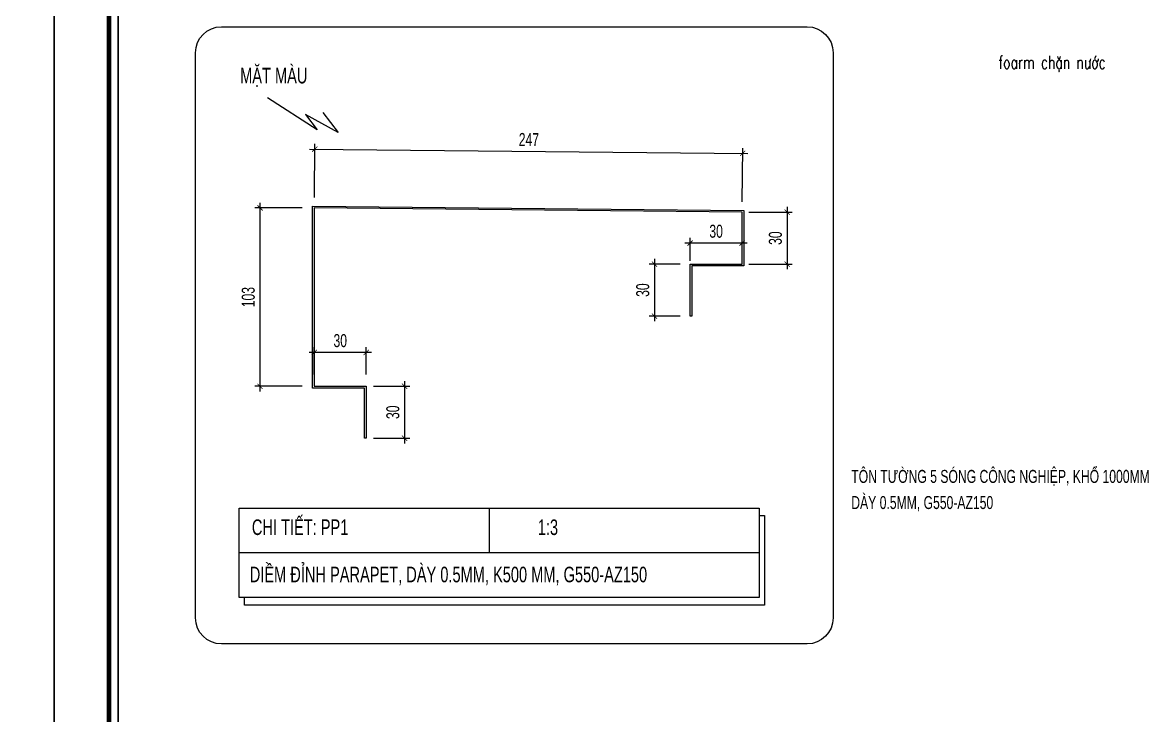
# Model space of a CAD drawing. Header units: inches. Extents: x 2 to 32666, y -5537 to 22.
# Drawn here: x 17829.6 to 18042.2, y -3996.4 to -3862.9 of the extents above; entities that cross this region are included whole.
import ezdxf
from ezdxf.enums import TextEntityAlignment as Align

# ---------------------------------------------------------------- set-up
doc = ezdxf.new("R2010")
doc.units = ezdxf.units.IN
doc.header["$MEASUREMENT"] = 0
doc.layers.get('Defpoints').update_dxf_attribs({"lineweight": 9})
doc.layers.add('12H-Text', color=3, linetype='Continuous', lineweight=15)
for name, color, linetype in [('2', 2, 'Continuous'), ('3', 3, 'Continuous'), ('4', 4, 'Continuous'), ('6', 6, 'Continuous'), ('7', 7, 'Continuous'), ('9', 9, 'Continuous'), ('BAO KHUNG', 31, 'Continuous'), ('DIM', 8, 'Continuous'), ('NET IN', 3, 'Continuous')]:
    doc.layers.add(name, color=color, linetype=linetype)
doc.layers.add('Cover text', color=7, linetype='Continuous', true_color=0x52370f)
doc.styles.add('hung', font='vnsimli.shx', dxfattribs={"width": 0.7, "height": 520})
doc.styles.add('ST1', font='vnshx.shx', dxfattribs={"width": 0.7})
doc.styles.add('ST1H', font='vnshxh.shx', dxfattribs={"width": 0.7})
doc.styles.add('TIEU DE', font='Vharialn.ttf')
doc.dimstyles.new('3', dxfattribs={"dimtxt": 2.5, "dimasz": 1, "dimexe": 1, "dimexo": 0, "dimgap": 1, "dimtad": 1, "dimdec": 0, "dimlfac": 3, "dimzin": 0, "dimdsep": 46, "dimtxsty": 'ST1', "dimblk": 'ARCHTICK', "dimcen": 1, "dimdle": 1, "dimclrd": 8, "dimclre": 8, "dimclrt": 3, "dimadec": 0, "dimazin": 0, "dimtfac": 1, "dimtdec": 0, "dimtix": 1, "dimtofl": 0, "dimtmove": 1, "dimatfit": 3, "dimldrblk": 'DOT', "dimfxl": 0.18, "dimtfill": 1, "dimtolj": 1, "dimtzin": 0, "dimlwd": -1, "dimlwe": -1, "dimarcsym": 2})

# ---------------------------------------------------------------- blocks, each defined once
blk = doc.blocks.new('kt kien truc 1')
at = {"layer": '2', "color": 157, "linetype": 'Continuous'}
blk.add_lwpolyline([(0, 420), (594, 420), (594, 0), (0, 0)], close=True, dxfattribs=at)
at = {"layer": '7', "color": 147, "linetype": 'Continuous'}
blk.add_lwpolyline([(12.33, 57.61), (581.67, 57.61), (581.67, 409.19), (12.33, 409.19)], close=True, dxfattribs=at)
at = {"layer": 'BAO KHUNG', "color": 167, "linetype": 'Continuous', "const_width": 0.871}
blk.add_lwpolyline([(10.59, 9.07), (583.41, 9.07), (583.41, 410.93), (10.59, 410.93)], close=True, dxfattribs=at)
at = {"layer": 'Cover text', "ltscale": 0.5, "style": 'TIEU DE'}
for tag, p in [('TENBANVE', (45.93, 14.6)), ('STT', (555.05, 15.58))]:
    blk.add_attdef(tag, text='', height=2, dxfattribs=at).set_placement(p, align=Align.MIDDLE_CENTER)
blk = doc.blocks.new('_ArchTick')
at = {"color": 0, "linetype": 'ByBlock', "const_width": 0.15}
blk.add_lwpolyline([(-0.5, -0.5), (0.5, 0.5)], dxfattribs=at)
blk = doc.blocks.new('*D6215')
at = {"layer": 'Defpoints', "color": 0, "transparency": 16777216}
for p in [(17897.27, -3932.98), (17897.27, -3942.98), (17903.23, -3942.98)]:
    blk.add_point(p, dxfattribs=at)
at = {"layer": 'DIM', "color": 8, "linetype": 'Continuous', "transparency": 16777216}
for p, q in [((17897.27, -3932.98), (17904.23, -3932.98)), ((17903.23, -3931.98), (17903.23, -3943.98)), ((17897.27, -3942.98), (17904.23, -3942.98))]:
    blk.add_line(p, q, dxfattribs=at)
at = {"layer": 'DIM', "color": 8, "transparency": 16777216}
for p, rotation in [((17903.23, -3932.98), 90), ((17903.23, -3942.98), 270)]:
    blk.add_blockref('_ArchTick', p, dxfattribs=dict(at, rotation=rotation))
at = {"layer": 'DIM', "color": 3, "transparency": 16777216, "insert": (17900.98, -3937.98), "char_height": 2.5, "attachment_point": 5, "rotation": 90, "style": 'ST1', "bg_fill": 3, "box_fill_scale": 1.25, "bg_fill_color": 256, "bg_fill_true_color": 13158600, "bg_fill_transparency": 0}
blk.add_mtext('\\A1;30', dxfattribs=at)
blk = doc.blocks.new('_Dot')
at = {"color": 0, "linetype": 'ByBlock', "lineweight": -2}
blk.add_line((-0.5, 0), (-1, 0), dxfattribs=at)
at = {"color": 0, "linetype": 'ByBlock', "const_width": 0.5}
blk.add_lwpolyline([(-0.25, 0, 1), (0.25, 0, 1)], format="xyb", close=True, dxfattribs=at)
blk = doc.blocks.new('*D6216')
at = {"layer": 'Defpoints', "color": 0, "transparency": 16777216}
for p in [(17885.85, -3926.46), (17885.85, -3930.7), (17895.85, -3930.7)]:
    blk.add_point(p, dxfattribs=at)
at = {"layer": 'DIM', "color": 8, "linetype": 'Continuous', "transparency": 16777216}
for p, q in [((17896.85, -3926.46), (17884.85, -3926.46)), ((17885.85, -3930.7), (17885.85, -3925.46)), ((17895.85, -3930.7), (17895.85, -3925.46))]:
    blk.add_line(p, q, dxfattribs=at)
at = {"layer": 'DIM', "color": 8, "transparency": 16777216, "rotation": 180}
blk.add_blockref('_ArchTick', (17885.85, -3926.46), dxfattribs=at)
at = {"layer": 'DIM', "color": 8, "transparency": 16777216}
blk.add_blockref('_ArchTick', (17895.85, -3926.46), dxfattribs=at)
at = {"layer": 'DIM', "color": 3, "transparency": 16777216, "insert": (17890.85, -3924.21), "char_height": 2.5, "attachment_point": 5, "style": 'ST1', "bg_fill": 3, "box_fill_scale": 1.25, "bg_fill_color": 256, "bg_fill_true_color": 13158600, "bg_fill_transparency": 0}
blk.add_mtext('\\A1;30', dxfattribs=at)
blk = doc.blocks.new('*D6217')
at = {"layer": 'Defpoints', "color": 0, "transparency": 16777216}
for p in [(17875.41, -3898.65), (17883.55, -3898.65), (17883.55, -3932.98)]:
    blk.add_point(p, dxfattribs=at)
at = {"layer": 'DIM', "color": 8, "linetype": 'Continuous', "transparency": 16777216}
for p, q in [((17883.55, -3898.65), (17874.41, -3898.65)), ((17875.41, -3933.98), (17875.41, -3897.65)), ((17883.55, -3932.98), (17874.41, -3932.98))]:
    blk.add_line(p, q, dxfattribs=at)
at = {"layer": 'DIM', "color": 8, "transparency": 16777216}
for p, rotation in [((17875.41, -3898.65), 90), ((17875.41, -3932.98), 270)]:
    blk.add_blockref('_ArchTick', p, dxfattribs=dict(at, rotation=rotation))
at = {"layer": 'DIM', "color": 3, "transparency": 16777216, "insert": (17873.16, -3915.82), "char_height": 2.5, "attachment_point": 5, "rotation": 90, "style": 'ST1', "bg_fill": 3, "box_fill_scale": 1.25, "bg_fill_color": 256, "bg_fill_true_color": 13158600, "bg_fill_transparency": 0}
blk.add_mtext('\\A1;103', dxfattribs=at)
blk = doc.blocks.new('*D6218')
at = {"layer": 'Defpoints', "color": 0, "transparency": 16777216}
for p in [(17968.29, -3888.16), (17885.87, -3896.68), (17968.2, -3897.51)]:
    blk.add_point(p, dxfattribs=at)
at = {"layer": 'DIM', "color": 8, "linetype": 'Continuous', "transparency": 16777216}
for p, q in [((17884.96, -3887.32), (17969.29, -3888.17)), ((17885.87, -3896.68), (17885.97, -3886.33)), ((17968.2, -3897.51), (17968.3, -3887.16))]:
    blk.add_line(p, q, dxfattribs=at)
at = {"layer": 'DIM', "color": 8, "transparency": 16777216}
for p, rotation in [((17885.96, -3887.33), 179.4270613023258), ((17968.29, -3888.16), 359.4270613023257)]:
    blk.add_blockref('_ArchTick', p, dxfattribs=dict(at, rotation=rotation))
at = {"layer": 'DIM', "color": 3, "transparency": 16777216, "insert": (17927.15, -3885.5), "char_height": 2.5, "attachment_point": 5, "rotation": 359.4271, "style": 'ST1', "bg_fill": 3, "box_fill_scale": 1.25, "bg_fill_color": 256, "bg_fill_true_color": 13158600, "bg_fill_transparency": 0}
blk.add_mtext('\\A1;247', dxfattribs=at)
blk = doc.blocks.new('*D6219')
at = {"layer": 'Defpoints', "color": 0, "transparency": 16777216}
for p in [(17958.18, -3905.41), (17958.18, -3908.81), (17968.18, -3908.81)]:
    blk.add_point(p, dxfattribs=at)
at = {"layer": 'DIM', "color": 8, "linetype": 'Continuous', "transparency": 16777216}
for p, q in [((17969.18, -3905.41), (17957.18, -3905.41)), ((17958.18, -3908.81), (17958.18, -3904.41)), ((17968.18, -3908.81), (17968.18, -3904.41))]:
    blk.add_line(p, q, dxfattribs=at)
at = {"layer": 'DIM', "color": 8, "transparency": 16777216, "rotation": 180}
blk.add_blockref('_ArchTick', (17958.18, -3905.41), dxfattribs=at)
at = {"layer": 'DIM', "color": 8, "transparency": 16777216}
blk.add_blockref('_ArchTick', (17968.18, -3905.41), dxfattribs=at)
at = {"layer": 'DIM', "color": 3, "transparency": 16777216, "insert": (17963.18, -3903.16), "char_height": 2.5, "attachment_point": 5, "style": 'ST1', "bg_fill": 3, "box_fill_scale": 1.25, "bg_fill_color": 256, "bg_fill_true_color": 13158600, "bg_fill_transparency": 0}
blk.add_mtext('\\A1;30', dxfattribs=at)
blk = doc.blocks.new('*D6220')
at = {"layer": 'Defpoints', "color": 0, "transparency": 16777216}
for p in [(17956.27, -3909.47), (17951.32, -3919.47), (17956.27, -3919.47)]:
    blk.add_point(p, dxfattribs=at)
at = {"layer": 'DIM', "color": 8, "linetype": 'Continuous', "transparency": 16777216}
for p, q in [((17956.27, -3909.47), (17950.32, -3909.47)), ((17951.32, -3908.47), (17951.32, -3920.47)), ((17956.27, -3919.47), (17950.32, -3919.47))]:
    blk.add_line(p, q, dxfattribs=at)
at = {"layer": 'DIM', "color": 8, "transparency": 16777216}
for p, rotation in [((17951.32, -3909.47), 90), ((17951.32, -3919.47), 270)]:
    blk.add_blockref('_ArchTick', p, dxfattribs=dict(at, rotation=rotation))
at = {"layer": 'DIM', "color": 3, "transparency": 16777216, "insert": (17949.07, -3914.47), "char_height": 2.5, "attachment_point": 5, "rotation": 90, "style": 'ST1', "bg_fill": 3, "box_fill_scale": 1.25, "bg_fill_color": 256, "bg_fill_true_color": 13158600, "bg_fill_transparency": 0}
blk.add_mtext('\\A1;30', dxfattribs=at)
blk = doc.blocks.new('*D6221')
at = {"layer": 'Defpoints', "color": 0, "transparency": 16777216}
for p in [(17969.46, -3899.47), (17969.46, -3909.47), (17976.84, -3909.47)]:
    blk.add_point(p, dxfattribs=at)
at = {"layer": 'DIM', "color": 8, "linetype": 'Continuous', "transparency": 16777216}
for p, q in [((17976.84, -3898.47), (17976.84, -3910.47)), ((17969.46, -3899.47), (17977.84, -3899.47)), ((17969.46, -3909.47), (17977.84, -3909.47))]:
    blk.add_line(p, q, dxfattribs=at)
at = {"layer": 'DIM', "color": 8, "transparency": 16777216}
for p, rotation in [((17976.84, -3899.47), 90), ((17976.84, -3909.47), 270)]:
    blk.add_blockref('_ArchTick', p, dxfattribs=dict(at, rotation=rotation))
at = {"layer": 'DIM', "color": 3, "transparency": 16777216, "insert": (17974.59, -3904.47), "char_height": 2.5, "attachment_point": 5, "rotation": 90, "style": 'ST1', "bg_fill": 3, "box_fill_scale": 1.25, "bg_fill_color": 256, "bg_fill_true_color": 13158600, "bg_fill_transparency": 0}
blk.add_mtext('\\A1;30', dxfattribs=at)

msp = doc.modelspace()

# ---------------------------------------------------------------- linework, layer by layer
at = {"color": 9}
msp.add_line((17919.5316, -3956.4081), (17919.5316, -3965.0327), dxfattribs=at)
at = {"layer": '6'}
msp.add_lwpolyline([(17958.1756, -3919.4738), (17958.1756, -3909.4738), (17968.1756, -3909.4738), (17968.1756, -3899.4738), (17885.8518, -3898.6505), (17885.8518, -3932.9839), (17895.8518, -3932.9839), (17895.8518, -3942.9839), (17895.5184, -3942.9839), (17895.5184, -3933.3172), (17885.5184, -3933.3172), (17885.5184, -3898.3138), (17968.5089, -3899.1438), (17968.5089, -3909.8071), (17958.5089, -3909.8071), (17958.5089, -3919.4738)], close=True, dxfattribs=at)
at = {"layer": '9'}
msp.add_lwpolyline([(17868.0007, -3863.7878), (17980.6909, -3863.7878, -0.41421356), (17985.6909, -3868.7878), (17985.6909, -3977.5584, -0.41421356), (17980.6909, -3982.5584), (17868.0007, -3982.5584, -0.41421356), (17863.0007, -3977.5584), (17863.0007, -3868.7878, -0.41421356)], format="xyb", close=True, dxfattribs=at)
at = {"layer": 'DIM'}
msp.add_lwpolyline([(17848.1005, -3715.3349), (18417.4384, -3715.3349), (18417.4384, -4066.9148), (17848.1005, -4066.9148)], close=True, dxfattribs=at)
at = {"layer": 'NET IN'}
for points in [[(17241.7695, -3704.5249), (17835.7695, -3704.5249), (17835.7695, -4124.5249), (17241.7695, -4124.5249)], [(17835.7695, -3704.5249), (18429.7695, -3704.5249), (18429.7695, -4124.5249), (17835.7695, -4124.5249)]]:
    msp.add_lwpolyline(points, close=True, dxfattribs=at)

# ---------------------------------------------------------------- block references
at = {"layer": '3'}
for p in [(17241.7695, -4124.5249), (17835.7695, -4124.5249)]:
    msp.add_blockref('kt kien truc 1', p, dxfattribs=at)

# ---------------------------------------------------------------- texts
at = {"layer": '12H-Text', "insert": (18027.8254, -3870.933), "char_height": 2.5, "width": 331.810854, "attachment_point": 5, "style": 'hung'}
msp.add_mtext('foarm chÆn n\xadíc', dxfattribs=at)
at = {"layer": '3', "style": 'ST1H', "width": 0.7}
for s, height, p in [('t«n t\xadêng 5 sãng c«ng nghiÖp, khæ 1000mm', 2.5, (17989.1895, -3951.5758)), ('dµy 0.5mm, g550-az150', 2.5, (17989.1895, -3956.6021)), ('diÒm ®Ønh parapet, dµy 0.5mm, K500 mm, g550-az150', 3, (17873.439, -3970.701))]:
    msp.add_text(s, height=height, dxfattribs=at).set_placement(p)

# ---------------------------------------------------------------- next in the draw order: texts
at = {"layer": '3', "char_height": 3, "attachment_point": 4, "style": 'ST1H', "bg_fill": 2}
for s, insert in [('\\A1;MÆT MµU', (17871.5837, -3873.5282)), ('\\A1;CHI TIÕT: pp1', (17873.8466, -3960.1225))]:
    msp.add_mtext(s, dxfattribs=dict(at, insert=insert))

# ---------------------------------------------------------------- next in the draw order: dimensions: what is measured, and where the dimension line sits
at = {"layer": 'DIM'}
for p1, p2, distance, picture, middle in [((17885.8715, -3896.6833), (17968.1952, -3897.5066), 9.3496, '*D6218', (17927.1493, -3885.496)), ((17883.5459, -3932.9839), (17883.5459, -3898.6505), 8.1352, '*D6217', (17873.1607, -3915.8172)), ((17968.1756, -3908.8105), (17958.1756, -3908.8105), -3.4048, '*D6219', (17963.1756, -3903.1557)), ((17895.8518, -3930.6957), (17885.8518, -3930.6957), -4.2378, '*D6216', (17890.8518, -3924.2079)), ((17897.2728, -3932.9839), (17897.2728, -3942.9839), 5.9557, '*D6215', (17900.9785, -3937.9839))]:
    dim = msp.add_aligned_dim(p1=p1, p2=p2, distance=distance, dimstyle='3', dxfattribs=at)
    dim.commit()
    dim.dimension.update_dxf_attribs({"geometry": picture, "text_midpoint": middle})

# ---------------------------------------------------------------- next in the draw order: linework, layer by layer
at = {"color": 9}
for points in [[(17871.377, -3956.4081), (17971.4721, -3956.4081), (17971.4721, -3973.6573), (17871.377, -3973.6573)], [(17871.377, -3956.4081), (17971.4721, -3956.4081), (17971.4721, -3965.0327), (17871.377, -3965.0327)]]:
    msp.add_lwpolyline(points, close=True, dxfattribs=at)
msp.add_lwpolyline([(17971.4721, -3957.8287), (17972.4947, -3957.8287), (17972.4947, -3975.0779), (17872.3997, -3975.0779), (17872.3997, -3973.6573)], dxfattribs=at)
at = {"layer": '4'}
msp.add_lwpolyline([(17887.5263, -3880.2687), (17890.463, -3884.1556), (17884.1927, -3880.6653), (17886.4151, -3883.6003), (17876.851, -3877.4923)], dxfattribs=at)

# ---------------------------------------------------------------- next in the draw order: dimensions: what is measured, and where the dimension line sits
at = {"layer": 'DIM'}
dim = msp.add_aligned_dim(p1=(17969.459, -3899.4738), p2=(17969.459, -3909.4738), distance=7.3848, dimstyle='3', override={"dimzin": 8}, dxfattribs=at)
dim.commit()
dim.dimension.update_dxf_attribs({"geometry": '*D6221', "text_midpoint": (17974.5938, -3904.4738)})
dim = msp.add_aligned_dim(p1=(17956.2657, -3909.4738), p2=(17956.2657, -3919.4738), distance=-4.9413, dimstyle='3', dxfattribs=at)
dim.commit()
dim.dimension.update_dxf_attribs({"geometry": '*D6220', "text_midpoint": (17949.0744, -3914.4738)})

# ---------------------------------------------------------------- next in the draw order: texts
at = {"layer": '3', "insert": (17928.8651, -3960.1225), "char_height": 3, "attachment_point": 4, "style": 'ST1H', "bg_fill": 2}
msp.add_mtext('\\A1;1:3', dxfattribs=at)

doc.saveas('drawing.dxf')
